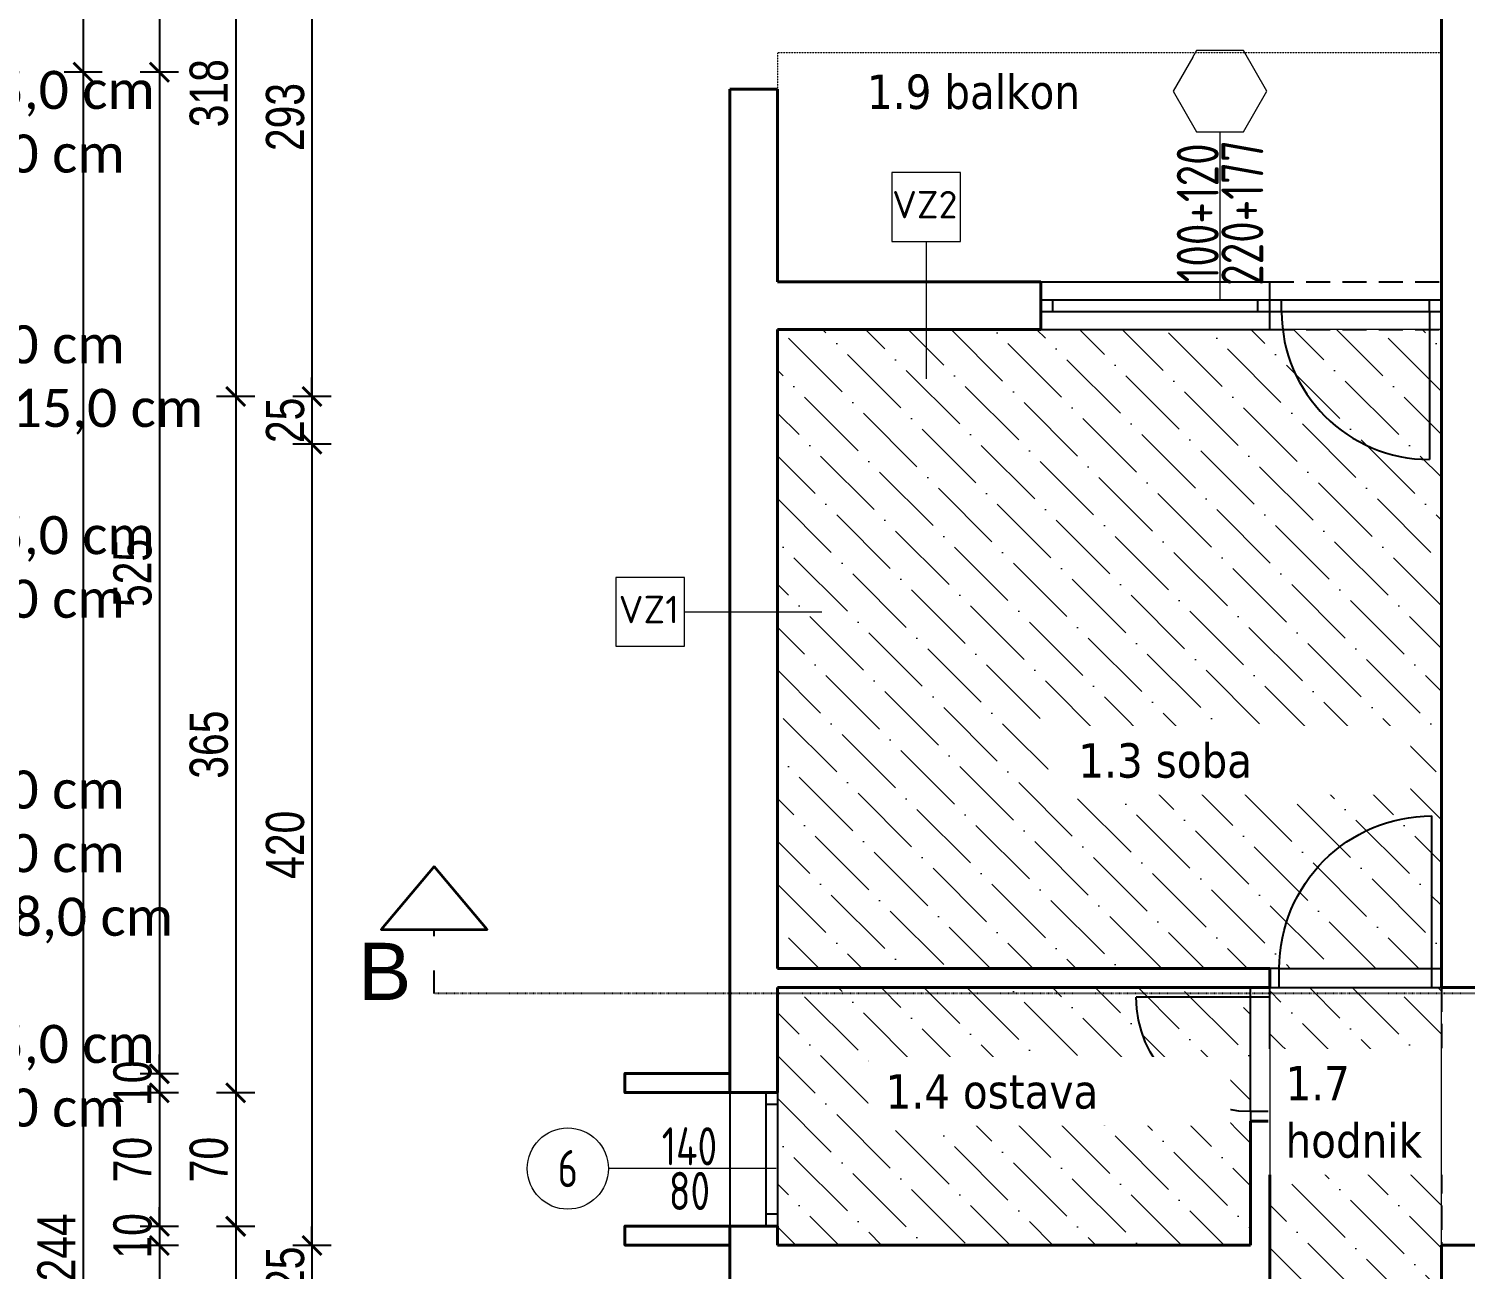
# Model space of a CAD drawing. Header units: millimetres. Extents: x 195897 to 285417, y -229751 to -116129.
# Drawn here: x 226474 to 227227, y -222803 to -222152 of the extents above; entities that cross this region are included whole.
import ezdxf
from ezdxf.enums import TextEntityAlignment as Align

# ---------------------------------------------------------------- set-up
doc = ezdxf.new("R2010")
doc.units = ezdxf.units.MM
doc.header["$PDMODE"] = 2
for name, pattern in [('ACAD_ISO03W100', [30, 12, -18]), ('HIDDEN', [0.375, 0.25, -0.125]), ('HIDDENX2', [19.05, 12.7, -6.35])]:
    doc.linetypes.add(name, pattern=pattern)
doc.layers.get('0').update_dxf_attribs({"lineweight": 0})
doc.layers.get('Defpoints').update_dxf_attribs({"color": 250, "lineweight": 0})
for name, color, linetype, lineweight in [('05-podgled-tanko', 144, 'HIDDEN', 0), ('06-hatch_grijano', 30, 'Continuous', 0), ('07-kote', 70, 'Continuous', 9), ('09-oznaka stavke', 1, 'Continuous', 0), ('5-TX', 113, 'Continuous', 5), ('Kote', 1, 'Continuous', 15), ('TP_01 - 0.50', 1, 'Continuous', 40)]:
    doc.layers.add(name, color=color, linetype=linetype, lineweight=lineweight)
for name, color, linetype in [('TP_Hidden', 8, 'HIDDENX2'), ('TP_Otvori', 8, 'Continuous'), ('TP_Otvori.block', 8, 'Continuous'), ('zidovi', 1, 'Continuous')]:
    doc.layers.add(name, color=color, linetype=linetype)
doc.styles.add('isocpeur', font='isocpeur.ttf')
doc.styles.add('OPIS', font='hrcom.shx', dxfattribs={"width": 0.8, "height": 20})
doc.styles.get("Standard").update_dxf_attribs({"font": 'arial.ttf', "height": 600})
doc.styles.add('tahoma10', font='tahoma.ttf', dxfattribs={"height": 2})
doc.styles.add('Tekst15', font='arial.ttf', dxfattribs={"height": 15})
doc.dimstyles.new('ISO-25', dxfattribs={"dimtxt": 20, "dimasz": 10, "dimexe": 10, "dimexo": 10, "dimgap": 4, "dimtad": 1, "dimdec": 0, "dimtxsty": 'OPIS', "dimblk": 'ARCHTICK', "dimcen": 10, "dimdle": 10, "dimadec": 0, "dimazin": 0, "dimtfac": 1, "dimtdec": 0, "dimtix": 1, "dimtmove": 0, "dimatfit": 3, "dimldrblk": 'ARCHTICK', "dimfxl": 10, "dimfxlon": 1, "dimarcsym": 0})

# ---------------------------------------------------------------- blocks, each defined once
blk = doc.blocks.new('*U658')
at = {"layer": 'TP_Otvori'}
for p, q in [((5, 0), (5, 60)), ((5, 0), (0, 0)), ((65, 0), (5, 0)), ((5, -10), (5, 0)), ((65, -10), (65, 0)), ((65, 0), (70, 0)), ((70, -10), (0, -10))]:
    blk.add_line(p, q, dxfattribs=at)
blk.add_arc((5, 0), 60, 0.00001, 90.00001, dxfattribs=at)
blk = doc.blocks.new('*U654')
at = {"layer": 'TP_Otvori'}
for p, q in [((5, 0), (5, 80)), ((5, 0), (0, 0)), ((85, 0), (5, 0)), ((5, -10), (5, 0)), ((85, -10), (85, 0)), ((85, 0), (90, 0)), ((90, -10), (0, -10))]:
    blk.add_line(p, q, dxfattribs=at)
blk.add_arc((5, 0), 80, 0.00001, 90.00001, dxfattribs=at)
blk = doc.blocks.new('_ArchTick')
at = {"color": 0, "linetype": 'ByBlock', "lineweight": 0, "const_width": 0.15}
blk.add_lwpolyline([(-0.5, -0.5), (0.5, 0.5)], dxfattribs=at)
blk = doc.blocks.new('*D1426')
at = {"layer": '07-kote', "color": 0, "linetype": 'Continuous', "lineweight": -2, "ltscale": 0.5, "transparency": 16777216}
for p, q in [((227004.44, -221468.16), (227004.44, -221448.16)), ((227214.44, -221468.16), (227214.44, -221448.16)), ((226994.44, -221458.16), (227224.44, -221458.16))]:
    blk.add_line(p, q, dxfattribs=at)
at = {"layer": 'Defpoints', "color": 0, "linetype": 'Continuous', "ltscale": 0.5, "transparency": 16777216}
for p in [(227214.44, -221458.16), (227214.44, -221847.78), (227004.44, -222345.17)]:
    blk.add_point(p, dxfattribs=at)
at = {"layer": '07-kote', "color": 0, "linetype": 'Continuous', "lineweight": -2, "ltscale": 0.5, "transparency": 16777216, "xscale": 10, "yscale": 10, "zscale": 10, "rotation": 180}
blk.add_blockref('_ArchTick', (227004.44, -221458.16), dxfattribs=at)
at = {"layer": '07-kote', "color": 0, "linetype": 'Continuous', "lineweight": -2, "ltscale": 0.5, "transparency": 16777216, "xscale": 10, "yscale": 10, "zscale": 10}
blk.add_blockref('_ArchTick', (227214.44, -221458.16), dxfattribs=at)
at = {"layer": '07-kote', "color": 0, "linetype": 'Continuous', "lineweight": 15, "ltscale": 0.5, "transparency": 16777216, "insert": (227109.44, -221444.16), "char_height": 20, "attachment_point": 5, "style": 'OPIS'}
blk.add_mtext('210', dxfattribs=at)
blk = doc.blocks.new('*D1526')
at = {"layer": '07-kote', "color": 0, "linetype": 'ByBlock', "lineweight": -2, "ltscale": 5, "transparency": 16777216}
for p, q in [((226622.36, -222042.17), (226622.36, -222355.17)), ((226632.36, -222052.17), (226612.36, -222052.17)), ((226632.36, -222345.17), (226612.36, -222345.17))]:
    blk.add_line(p, q, dxfattribs=at)
at = {"layer": 'Defpoints', "color": 0, "linetype": 'ByBlock', "ltscale": 5, "transparency": 16777216}
for p in [(227333.44, -222052.17), (226622.36, -222345.17), (226935.44, -222345.17)]:
    blk.add_point(p, dxfattribs=at)
at = {"layer": '07-kote', "color": 0, "linetype": 'ByBlock', "lineweight": -2, "ltscale": 5, "transparency": 16777216, "xscale": 10, "yscale": 10, "zscale": 10}
for p, rotation in [((226622.36, -222052.17), 90), ((226622.36, -222345.17), 270)]:
    blk.add_blockref('_ArchTick', p, dxfattribs=dict(at, rotation=rotation))
at = {"layer": '07-kote', "color": 0, "linetype": 'ByBlock', "ltscale": 5, "transparency": 16777216, "insert": (226608.36, -222198.67), "char_height": 20, "attachment_point": 5, "rotation": 90, "style": 'OPIS'}
blk.add_mtext('293', dxfattribs=at)
blk = doc.blocks.new('*D1527')
at = {"layer": '07-kote', "color": 0, "linetype": 'ByBlock', "lineweight": -2, "ltscale": 5, "transparency": 16777216}
for p, q in [((226622.36, -222345.17), (226622.36, -222335.17)), ((226632.36, -222345.17), (226612.36, -222345.17)), ((226622.36, -222345.17), (226622.36, -222370.17)), ((226632.36, -222370.17), (226612.36, -222370.17)), ((226622.36, -222370.17), (226622.36, -222380.17))]:
    blk.add_line(p, q, dxfattribs=at)
at = {"layer": 'Defpoints', "color": 0, "linetype": 'ByBlock', "ltscale": 5, "transparency": 16777216}
for p in [(226935.44, -222345.17), (226622.36, -222370.17), (226935.44, -222370.17)]:
    blk.add_point(p, dxfattribs=at)
at = {"layer": '07-kote', "color": 0, "linetype": 'ByBlock', "lineweight": -2, "ltscale": 5, "transparency": 16777216, "xscale": 10, "yscale": 10, "zscale": 10}
for p, rotation in [((226622.36, -222345.17), 270), ((226622.36, -222370.17), 90)]:
    blk.add_blockref('_ArchTick', p, dxfattribs=dict(at, rotation=rotation))
at = {"layer": '07-kote', "color": 0, "linetype": 'ByBlock', "ltscale": 5, "transparency": 16777216, "insert": (226608.36, -222357.67), "char_height": 20, "attachment_point": 5, "rotation": 90, "style": 'OPIS'}
blk.add_mtext('25', dxfattribs=at)
blk = doc.blocks.new('*D1528')
at = {"layer": '07-kote', "color": 0, "linetype": 'ByBlock', "lineweight": -2, "ltscale": 5, "transparency": 16777216}
for p, q in [((226622.36, -222360.17), (226622.36, -222800.17)), ((226632.36, -222370.17), (226612.36, -222370.17)), ((226632.36, -222790.17), (226612.36, -222790.17))]:
    blk.add_line(p, q, dxfattribs=at)
at = {"layer": 'Defpoints', "color": 0, "linetype": 'ByBlock', "ltscale": 5, "transparency": 16777216}
for p in [(226935.44, -222370.17), (226622.36, -222790.17), (226990.44, -222790.17)]:
    blk.add_point(p, dxfattribs=at)
at = {"layer": '07-kote', "color": 0, "linetype": 'ByBlock', "lineweight": -2, "ltscale": 5, "transparency": 16777216, "xscale": 10, "yscale": 10, "zscale": 10}
for p, rotation in [((226622.36, -222370.17), 90), ((226622.36, -222790.17), 270)]:
    blk.add_blockref('_ArchTick', p, dxfattribs=dict(at, rotation=rotation))
at = {"layer": '07-kote', "color": 0, "linetype": 'ByBlock', "ltscale": 5, "transparency": 16777216, "insert": (226608.36, -222580.17), "char_height": 20, "attachment_point": 5, "rotation": 90, "style": 'OPIS'}
blk.add_mtext('420', dxfattribs=at)
blk = doc.blocks.new('*D1529')
at = {"layer": '07-kote', "color": 0, "linetype": 'ByBlock', "lineweight": -2, "ltscale": 5, "transparency": 16777216}
for p, q in [((226622.36, -222790.17), (226622.36, -222780.17)), ((226632.36, -222790.17), (226612.36, -222790.17)), ((226622.36, -222790.17), (226622.36, -222815.17)), ((226632.36, -222815.17), (226612.36, -222815.17)), ((226622.36, -222815.17), (226622.36, -222825.17))]:
    blk.add_line(p, q, dxfattribs=at)
at = {"layer": 'Defpoints', "color": 0, "linetype": 'ByBlock', "ltscale": 5, "transparency": 16777216}
for p in [(226990.44, -222790.17), (226622.36, -222815.17), (226990.44, -222815.17)]:
    blk.add_point(p, dxfattribs=at)
at = {"layer": '07-kote', "color": 0, "linetype": 'ByBlock', "lineweight": -2, "ltscale": 5, "transparency": 16777216, "xscale": 10, "yscale": 10, "zscale": 10}
for p, rotation in [((226622.36, -222790.17), 270), ((226622.36, -222815.17), 90)]:
    blk.add_blockref('_ArchTick', p, dxfattribs=dict(at, rotation=rotation))
at = {"layer": '07-kote', "color": 0, "linetype": 'ByBlock', "ltscale": 5, "transparency": 16777216, "insert": (226608.36, -222802.67), "char_height": 20, "attachment_point": 5, "rotation": 90, "style": 'OPIS'}
blk.add_mtext('25', dxfattribs=at)
blk = doc.blocks.new('*D1538')
at = {"layer": '07-kote', "color": 0, "linetype": 'ByBlock', "lineweight": -2, "ltscale": 5, "transparency": 16777216}
for p, q in [((226582.36, -222017.17), (226582.36, -222355.17)), ((226592.36, -222027.17), (226572.36, -222027.17)), ((226592.36, -222345.17), (226572.36, -222345.17))]:
    blk.add_line(p, q, dxfattribs=at)
at = {"layer": 'Defpoints', "color": 0, "linetype": 'ByBlock', "ltscale": 5, "transparency": 16777216}
for p in [(227239.44, -222027.17), (226582.36, -222345.17), (226935.44, -222345.17)]:
    blk.add_point(p, dxfattribs=at)
at = {"layer": '07-kote', "color": 0, "linetype": 'ByBlock', "lineweight": -2, "ltscale": 5, "transparency": 16777216, "xscale": 10, "yscale": 10, "zscale": 10}
for p, rotation in [((226582.36, -222027.17), 90), ((226582.36, -222345.17), 270)]:
    blk.add_blockref('_ArchTick', p, dxfattribs=dict(at, rotation=rotation))
at = {"layer": '07-kote', "color": 0, "linetype": 'ByBlock', "ltscale": 5, "transparency": 16777216, "insert": (226568.36, -222186.17), "char_height": 20, "attachment_point": 5, "rotation": 90, "style": 'OPIS'}
blk.add_mtext('318', dxfattribs=at)
blk = doc.blocks.new('*D1539')
at = {"layer": '07-kote', "color": 0, "linetype": 'ByBlock', "lineweight": -2, "ltscale": 5, "transparency": 16777216}
for p, q in [((226582.36, -222335.17), (226582.36, -222720.17)), ((226592.36, -222345.17), (226572.36, -222345.17)), ((226592.36, -222710.17), (226572.36, -222710.17))]:
    blk.add_line(p, q, dxfattribs=at)
at = {"layer": 'Defpoints', "color": 0, "linetype": 'ByBlock', "ltscale": 5, "transparency": 16777216}
for p in [(226935.44, -222345.17), (226582.36, -222710.17), (226866.44, -222710.17)]:
    blk.add_point(p, dxfattribs=at)
at = {"layer": '07-kote', "color": 0, "linetype": 'ByBlock', "lineweight": -2, "ltscale": 5, "transparency": 16777216, "xscale": 10, "yscale": 10, "zscale": 10}
for p, rotation in [((226582.36, -222345.17), 90), ((226582.36, -222710.17), 270)]:
    blk.add_blockref('_ArchTick', p, dxfattribs=dict(at, rotation=rotation))
at = {"layer": '07-kote', "color": 0, "linetype": 'ByBlock', "ltscale": 5, "transparency": 16777216, "insert": (226568.36, -222527.67), "char_height": 20, "attachment_point": 5, "rotation": 90, "style": 'OPIS'}
blk.add_mtext('365', dxfattribs=at)
blk = doc.blocks.new('*D1540')
at = {"layer": '07-kote', "color": 0, "linetype": 'ByBlock', "lineweight": -2, "ltscale": 5, "transparency": 16777216}
for p, q in [((226582.36, -222700.17), (226582.36, -222790.17)), ((226592.36, -222710.17), (226572.36, -222710.17)), ((226592.36, -222780.17), (226572.36, -222780.17))]:
    blk.add_line(p, q, dxfattribs=at)
at = {"layer": 'Defpoints', "color": 0, "linetype": 'ByBlock', "ltscale": 5, "transparency": 16777216}
for p in [(226866.44, -222710.17), (226582.36, -222780.17), (226866.44, -222780.17)]:
    blk.add_point(p, dxfattribs=at)
at = {"layer": '07-kote', "color": 0, "linetype": 'ByBlock', "lineweight": -2, "ltscale": 5, "transparency": 16777216, "xscale": 10, "yscale": 10, "zscale": 10}
for p, rotation in [((226582.36, -222710.17), 90), ((226582.36, -222780.17), 270)]:
    blk.add_blockref('_ArchTick', p, dxfattribs=dict(at, rotation=rotation))
at = {"layer": '07-kote', "color": 0, "linetype": 'ByBlock', "ltscale": 5, "transparency": 16777216, "insert": (226568.36, -222745.17), "char_height": 20, "attachment_point": 5, "rotation": 90, "style": 'OPIS'}
blk.add_mtext('70', dxfattribs=at)
blk = doc.blocks.new('*D1541')
at = {"layer": '07-kote', "color": 0, "linetype": 'ByBlock', "lineweight": -2, "ltscale": 5, "transparency": 16777216}
for p, q in [((226582.36, -222770.17), (226582.36, -222923.17)), ((226592.36, -222780.17), (226572.36, -222780.17)), ((226592.36, -222913.17), (226572.36, -222913.17))]:
    blk.add_line(p, q, dxfattribs=at)
at = {"layer": 'Defpoints', "color": 0, "linetype": 'ByBlock', "ltscale": 5, "transparency": 16777216}
for p in [(226866.44, -222780.17), (226582.36, -222913.17), (226866.44, -222913.17)]:
    blk.add_point(p, dxfattribs=at)
at = {"layer": '07-kote', "color": 0, "linetype": 'ByBlock', "lineweight": -2, "ltscale": 5, "transparency": 16777216, "xscale": 10, "yscale": 10, "zscale": 10}
for p, rotation in [((226582.36, -222780.17), 90), ((226582.36, -222913.17), 270)]:
    blk.add_blockref('_ArchTick', p, dxfattribs=dict(at, rotation=rotation))
at = {"layer": '07-kote', "color": 0, "linetype": 'ByBlock', "ltscale": 5, "transparency": 16777216, "insert": (226568.36, -222846.67), "char_height": 20, "attachment_point": 5, "rotation": 90, "style": 'OPIS'}
blk.add_mtext('133', dxfattribs=at)
blk = doc.blocks.new('*D1549')
at = {"layer": '07-kote', "color": 0, "linetype": 'ByBlock', "lineweight": -2, "ltscale": 5, "transparency": 16777216}
for p, q in [((226542.36, -221970.17), (226542.36, -222185.17)), ((226552.36, -221980.17), (226532.36, -221980.17)), ((226552.36, -222175.17), (226532.36, -222175.17))]:
    blk.add_line(p, q, dxfattribs=at)
at = {"layer": 'Defpoints', "color": 0, "linetype": 'ByBlock', "ltscale": 5, "transparency": 16777216}
for p in [(227214.44, -221980.17), (226542.36, -222175.17), (226841.44, -222175.17)]:
    blk.add_point(p, dxfattribs=at)
at = {"layer": '07-kote', "color": 0, "linetype": 'ByBlock', "lineweight": -2, "ltscale": 5, "transparency": 16777216, "xscale": 10, "yscale": 10, "zscale": 10}
for p, rotation in [((226542.36, -221980.17), 90), ((226542.36, -222175.17), 270)]:
    blk.add_blockref('_ArchTick', p, dxfattribs=dict(at, rotation=rotation))
at = {"layer": '07-kote', "color": 0, "linetype": 'ByBlock', "ltscale": 5, "transparency": 16777216, "insert": (226528.36, -222077.67), "char_height": 20, "attachment_point": 5, "rotation": 90, "style": 'OPIS'}
blk.add_mtext('195', dxfattribs=at)
blk = doc.blocks.new('*D1550')
at = {"layer": '07-kote', "color": 0, "linetype": 'ByBlock', "lineweight": -2, "ltscale": 5, "transparency": 16777216}
for p, q in [((226542.36, -222165.17), (226542.36, -222710.17)), ((226552.36, -222175.17), (226532.36, -222175.17)), ((226552.36, -222700.17), (226532.36, -222700.17))]:
    blk.add_line(p, q, dxfattribs=at)
at = {"layer": 'Defpoints', "color": 0, "linetype": 'ByBlock', "ltscale": 5, "transparency": 16777216}
for p in [(226841.44, -222175.17), (226542.36, -222700.17), (226786.44, -222700.17)]:
    blk.add_point(p, dxfattribs=at)
at = {"layer": '07-kote', "color": 0, "linetype": 'ByBlock', "lineweight": -2, "ltscale": 5, "transparency": 16777216, "xscale": 10, "yscale": 10, "zscale": 10}
for p, rotation in [((226542.36, -222175.17), 90), ((226542.36, -222700.17), 270)]:
    blk.add_blockref('_ArchTick', p, dxfattribs=dict(at, rotation=rotation))
at = {"layer": '07-kote', "color": 0, "linetype": 'ByBlock', "ltscale": 5, "transparency": 16777216, "insert": (226528.36, -222437.67), "char_height": 20, "attachment_point": 5, "rotation": 90, "style": 'OPIS'}
blk.add_mtext('525', dxfattribs=at)
blk = doc.blocks.new('*D1551')
at = {"layer": '07-kote', "color": 0, "linetype": 'ByBlock', "lineweight": -2, "ltscale": 5, "transparency": 16777216}
for p, q in [((226542.36, -222700.17), (226542.36, -222690.17)), ((226552.36, -222700.17), (226532.36, -222700.17)), ((226542.36, -222700.17), (226542.36, -222710.17)), ((226552.36, -222710.17), (226532.36, -222710.17)), ((226542.36, -222710.17), (226542.36, -222720.17))]:
    blk.add_line(p, q, dxfattribs=at)
at = {"layer": 'Defpoints', "color": 0, "linetype": 'ByBlock', "ltscale": 5, "transparency": 16777216}
for p in [(226786.44, -222700.17), (226542.36, -222710.17), (226786.44, -222710.17)]:
    blk.add_point(p, dxfattribs=at)
at = {"layer": '07-kote', "color": 0, "linetype": 'ByBlock', "lineweight": -2, "ltscale": 5, "transparency": 16777216, "xscale": 10, "yscale": 10, "zscale": 10}
for p, rotation in [((226542.36, -222700.17), 270), ((226542.36, -222710.17), 90)]:
    blk.add_blockref('_ArchTick', p, dxfattribs=dict(at, rotation=rotation))
at = {"layer": '07-kote', "color": 0, "linetype": 'ByBlock', "ltscale": 5, "transparency": 16777216, "insert": (226528.36, -222705.17), "char_height": 20, "attachment_point": 5, "rotation": 90, "style": 'OPIS'}
blk.add_mtext('10', dxfattribs=at)
blk = doc.blocks.new('*D1552')
at = {"layer": '07-kote', "color": 0, "linetype": 'ByBlock', "lineweight": -2, "ltscale": 5, "transparency": 16777216}
for p, q in [((226542.36, -222700.17), (226542.36, -222790.17)), ((226552.36, -222710.17), (226532.36, -222710.17)), ((226552.36, -222780.17), (226532.36, -222780.17))]:
    blk.add_line(p, q, dxfattribs=at)
at = {"layer": 'Defpoints', "color": 0, "linetype": 'ByBlock', "ltscale": 5, "transparency": 16777216}
for p in [(226786.44, -222710.17), (226542.36, -222780.17), (226786.44, -222780.17)]:
    blk.add_point(p, dxfattribs=at)
at = {"layer": '07-kote', "color": 0, "linetype": 'ByBlock', "lineweight": -2, "ltscale": 5, "transparency": 16777216, "xscale": 10, "yscale": 10, "zscale": 10}
for p, rotation in [((226542.36, -222710.17), 90), ((226542.36, -222780.17), 270)]:
    blk.add_blockref('_ArchTick', p, dxfattribs=dict(at, rotation=rotation))
at = {"layer": '07-kote', "color": 0, "linetype": 'ByBlock', "ltscale": 5, "transparency": 16777216, "insert": (226528.36, -222745.17), "char_height": 20, "attachment_point": 5, "rotation": 90, "style": 'OPIS'}
blk.add_mtext('70', dxfattribs=at)
blk = doc.blocks.new('*D1553')
at = {"layer": '07-kote', "color": 0, "linetype": 'ByBlock', "lineweight": -2, "ltscale": 5, "transparency": 16777216}
for p, q in [((226542.36, -222780.17), (226542.36, -222770.17)), ((226552.36, -222780.17), (226532.36, -222780.17)), ((226542.36, -222780.17), (226542.36, -222790.17)), ((226552.36, -222790.17), (226532.36, -222790.17)), ((226542.36, -222790.17), (226542.36, -222800.17))]:
    blk.add_line(p, q, dxfattribs=at)
at = {"layer": 'Defpoints', "color": 0, "linetype": 'ByBlock', "ltscale": 5, "transparency": 16777216}
for p in [(226786.44, -222780.17), (226542.36, -222790.17), (226786.44, -222790.17)]:
    blk.add_point(p, dxfattribs=at)
at = {"layer": '07-kote', "color": 0, "linetype": 'ByBlock', "lineweight": -2, "ltscale": 5, "transparency": 16777216, "xscale": 10, "yscale": 10, "zscale": 10}
for p, rotation in [((226542.36, -222780.17), 270), ((226542.36, -222790.17), 90)]:
    blk.add_blockref('_ArchTick', p, dxfattribs=dict(at, rotation=rotation))
at = {"layer": '07-kote', "color": 0, "linetype": 'ByBlock', "ltscale": 5, "transparency": 16777216, "insert": (226528.36, -222785.17), "char_height": 20, "attachment_point": 5, "rotation": 90, "style": 'OPIS'}
blk.add_mtext('10', dxfattribs=at)
blk = doc.blocks.new('*D1554')
at = {"layer": '07-kote', "color": 0, "linetype": 'ByBlock', "lineweight": -2, "ltscale": 5, "transparency": 16777216}
for p, q in [((226542.36, -222780.17), (226542.36, -222913.17)), ((226552.36, -222790.17), (226532.36, -222790.17)), ((226552.36, -222903.17), (226532.36, -222903.17))]:
    blk.add_line(p, q, dxfattribs=at)
at = {"layer": 'Defpoints', "color": 0, "linetype": 'ByBlock', "ltscale": 5, "transparency": 16777216}
for p in [(226786.44, -222790.17), (226542.36, -222903.17), (226786.44, -222903.17)]:
    blk.add_point(p, dxfattribs=at)
at = {"layer": '07-kote', "color": 0, "linetype": 'ByBlock', "lineweight": -2, "ltscale": 5, "transparency": 16777216, "xscale": 10, "yscale": 10, "zscale": 10}
for p, rotation in [((226542.36, -222790.17), 90), ((226542.36, -222903.17), 270)]:
    blk.add_blockref('_ArchTick', p, dxfattribs=dict(at, rotation=rotation))
at = {"layer": '07-kote', "color": 0, "linetype": 'ByBlock', "ltscale": 5, "transparency": 16777216, "insert": (226528.36, -222846.67), "char_height": 20, "attachment_point": 5, "rotation": 90, "style": 'OPIS'}
blk.add_mtext('113', dxfattribs=at)
blk = doc.blocks.new('*D1561')
at = {"layer": '07-kote', "color": 0, "linetype": 'ByBlock', "lineweight": -2, "ltscale": 5, "transparency": 16777216}
for p, q in [((226502.36, -221664.17), (226502.36, -222185.17)), ((226512.36, -221674.17), (226492.36, -221674.17)), ((226512.36, -222175.17), (226492.36, -222175.17))]:
    blk.add_line(p, q, dxfattribs=at)
at = {"layer": 'Defpoints', "color": 0, "linetype": 'ByBlock', "ltscale": 5, "transparency": 16777216}
for p in [(227587.44, -221674.17), (226502.36, -222175.17), (226841.44, -222175.17)]:
    blk.add_point(p, dxfattribs=at)
at = {"layer": '07-kote', "color": 0, "linetype": 'ByBlock', "lineweight": -2, "ltscale": 5, "transparency": 16777216, "xscale": 10, "yscale": 10, "zscale": 10}
for p, rotation in [((226502.36, -221674.17), 90), ((226502.36, -222175.17), 270)]:
    blk.add_blockref('_ArchTick', p, dxfattribs=dict(at, rotation=rotation))
at = {"layer": '07-kote', "color": 0, "linetype": 'ByBlock', "ltscale": 5, "transparency": 16777216, "insert": (226488.36, -221924.67), "char_height": 20, "attachment_point": 5, "rotation": 90, "style": 'OPIS'}
blk.add_mtext('501', dxfattribs=at)
blk = doc.blocks.new('*D1562')
at = {"layer": '07-kote', "color": 0, "linetype": 'ByBlock', "lineweight": -2, "ltscale": 5, "transparency": 16777216}
for p, q in [((226502.36, -222165.17), (226502.36, -223429.17)), ((226512.36, -222175.17), (226492.36, -222175.17)), ((226512.36, -223419.17), (226492.36, -223419.17))]:
    blk.add_line(p, q, dxfattribs=at)
at = {"layer": 'Defpoints', "color": 0, "linetype": 'ByBlock', "ltscale": 5, "transparency": 16777216}
for p in [(226841.44, -222175.17), (226502.36, -223419.17), (226841.44, -223419.17)]:
    blk.add_point(p, dxfattribs=at)
at = {"layer": '07-kote', "color": 0, "linetype": 'ByBlock', "lineweight": -2, "ltscale": 5, "transparency": 16777216, "xscale": 10, "yscale": 10, "zscale": 10}
for p, rotation in [((226502.36, -222175.17), 90), ((226502.36, -223419.17), 270)]:
    blk.add_blockref('_ArchTick', p, dxfattribs=dict(at, rotation=rotation))
at = {"layer": '07-kote', "color": 0, "linetype": 'ByBlock', "ltscale": 5, "transparency": 16777216, "insert": (226488.36, -222797.17), "char_height": 20, "attachment_point": 5, "rotation": 90, "style": 'OPIS'}
blk.add_mtext('1244', dxfattribs=at)
blk = doc.blocks.new('*D1455')
at = {"layer": '07-kote', "color": 0, "linetype": 'ByBlock', "lineweight": -2, "ltscale": 5, "transparency": 16777216}
for p, q in [((226786.44, -221468.16), (226786.44, -221448.16)), ((226841.44, -221468.16), (226841.44, -221448.16)), ((226776.44, -221458.16), (226851.44, -221458.16))]:
    blk.add_line(p, q, dxfattribs=at)
at = {"layer": 'Defpoints', "color": 0, "linetype": 'ByBlock', "ltscale": 5, "transparency": 16777216}
for p in [(226841.44, -221458.16), (226786.44, -222700.17), (226841.44, -222700.17)]:
    blk.add_point(p, dxfattribs=at)
at = {"layer": '07-kote', "color": 0, "linetype": 'ByBlock', "lineweight": -2, "ltscale": 5, "transparency": 16777216, "xscale": 10, "yscale": 10, "zscale": 10, "rotation": 180}
blk.add_blockref('_ArchTick', (226786.44, -221458.16), dxfattribs=at)
at = {"layer": '07-kote', "color": 0, "linetype": 'ByBlock', "lineweight": -2, "ltscale": 5, "transparency": 16777216, "xscale": 10, "yscale": 10, "zscale": 10}
blk.add_blockref('_ArchTick', (226841.44, -221458.16), dxfattribs=at)
at = {"layer": '07-kote', "color": 0, "linetype": 'ByBlock', "ltscale": 5, "transparency": 16777216, "insert": (226813.94, -221444.16), "char_height": 20, "attachment_point": 5, "style": 'OPIS'}
blk.add_mtext('55', dxfattribs=at)
blk = doc.blocks.new('*U649')
at = {"ltscale": 0.1}
blk.add_line((-0.125, 0.375), (-0.625, 0.375), dxfattribs=at)
blk.add_lwpolyline([(0.125, 0.5), (0.125, 0.25), (-0.125, 0.25), (-0.125, 0.5)], close=True, dxfattribs=at)
at = {"style": 'isocpeur'}
blk.add_attdef('sl', text='', height=0.1, dxfattribs=at).set_placement((0.005, 0.3336), align=Align.CENTER)
blk = doc.blocks.new('*U64')
at = {"ltscale": 0.1}
blk.add_line((0, 0.25), (0, -0.25), dxfattribs=at)
blk.add_lwpolyline([(-0.125, 0.5), (0.125, 0.5), (0.125, 0.25), (-0.125, 0.25)], close=True, dxfattribs=at)
at = {"style": 'isocpeur'}
blk.add_attdef('sl', text='', height=0.1, dxfattribs=at).set_placement((0.005, 0.3336), align=Align.CENTER)
blk = doc.blocks.new('*U1884')
blk.add_lwpolyline([(0, 31.05), (0, -59.18)])
blk.add_circle((0, -81.02), 21.84)
at = {"style": 'isocpeur', "width": 0.75}
for tag, p in [('SIR', (-12, -15.62)), ('VIS', (12, -15.62))]:
    blk.add_attdef(tag, text='', height=15, rotation=90, dxfattribs=at).set_placement(p, align=Align.MIDDLE)
blk.add_attdef('BR', text='', height=20, rotation=90, dxfattribs=at).set_placement((0, -81.02), align=Align.MIDDLE_CENTER)
blk = doc.blocks.new('*U1891')
blk.add_lwpolyline([(0, 31.05), (0, -59.18)])
blk.add_lwpolyline([(-12.61, -59.18), (-25.22, -81.02), (-12.61, -102.86), (12.61, -102.86), (25.22, -81.02), (12.61, -59.18)], close=True)
at = {"style": 'isocpeur', "width": 0.75}
for tag, p in [('VIS', (-12, -15.62)), ('SIR', (12, -15.62))]:
    blk.add_attdef(tag, text='', height=15, rotation=270, dxfattribs=at).set_placement(p, align=Align.MIDDLE)
blk.add_attdef('BR', text='', height=20, rotation=180, dxfattribs=at).set_placement((0, -81.02), align=Align.MIDDLE_CENTER)

msp = doc.modelspace()

# ---------------------------------------------------------------- hatches: boundary and pattern name
at = {"layer": '06-hatch_grijano'}
h = msp.add_hatch(dxfattribs=at)
h.set_pattern_fill('ANSI36', color=256, scale=5, angle=270, style=0)
h.paths.add_polyline_path([(226866.44, -222645.03), (227214.44, -222645.03), (227214.44, -222310.03), (226866.44, -222310.03)])
h.paths.add_polyline_path([(227012.86, -222555.36), (227123.03, -222555.36), (227123.03, -222516.48), (227012.86, -222516.48)], flags=24)
h = msp.add_hatch(dxfattribs=at)
h.set_pattern_fill('ANSI36', color=256, scale=5, angle=270, style=0)
h.paths.add_polyline_path([(226866.44, -222790.03), (227114.44, -222790.03), (227114.44, -222655.03), (226866.44, -222655.03)])
h.paths.add_polyline_path([(226915.83, -222728.09), (227038.19, -222728.09), (227038.19, -222689.21), (226915.83, -222689.21)], flags=24)
h = msp.add_hatch(dxfattribs=at)
h.set_pattern_fill('ANSI36', color=256, scale=5, angle=270, style=0)
h.paths.add_polyline_path([(227124.44, -222993.03), (227214.44, -222993.03), (227214.44, -222655.03), (227124.44, -222655.03)])
h.paths.add_polyline_path([(227125.46, -222754.62), (227208.78, -222754.62), (227208.78, -222684.92), (227125.46, -222684.92)], flags=24)

# ---------------------------------------------------------------- linework, layer by layer
at = {"layer": '05-podgled-tanko'}
for p, q in [((227214.44, -222165.03), (226866.44, -222165.03)), ((226866.44, -222165.03), (226866.44, -222184.03))]:
    msp.add_line(p, q, dxfattribs=at).dxf.unprotected_set("ltscale", 0)
at = {"layer": 'Defpoints', "linetype": 'ByBlock', "ltscale": 5}
for points in [[(226502.36, -223800.96), (226502.36, -221383.12)], [(226542.36, -223800.96), (226542.36, -221383.12)], [(226582.36, -223800.96), (226582.36, -221383.12)], [(226622.36, -223800.96), (226622.36, -221383.12)]]:
    msp.add_lwpolyline(points, dxfattribs=at)
at = {"layer": 'TP_01 - 0.50'}
for p, q in [((227214.44, -221989.03), (227214.44, -222425.03)), ((226841.44, -222184.03), (226841.44, -222710.03)), ((226866.44, -222184.03), (226841.44, -222184.03)), ((226866.44, -222184.03), (226866.44, -222285.03)), ((227004.44, -222285.03), (226866.44, -222285.03)), ((227004.44, -222285.03), (227004.44, -222310.03)), ((226866.44, -222310.03), (226866.44, -222645.03)), ((227004.44, -222310.03), (226866.44, -222310.03)), ((227214.44, -222425.03), (227214.44, -222655.03)), ((227124.44, -222645.03), (226866.44, -222645.03)), ((227124.44, -222645.03), (227124.44, -222655.03)), ((226866.44, -222655.03), (226866.44, -222710.03)), ((227124.44, -222655.03), (226866.44, -222655.03)), ((227214.44, -222655.03), (227239.44, -222655.03)), ((226866.44, -222710.03), (226841.44, -222710.03)), ((226866.44, -222710.03), (226841.44, -222710.03)), ((227114.44, -222790.03), (227114.44, -222725.03)), ((227124.44, -222725.03), (227114.44, -222725.03)), ((227124.44, -222903.03), (227124.44, -222725.03)), ((226841.44, -222780.03), (226841.44, -222913.03)), ((226866.44, -222780.03), (226841.44, -222780.03)), ((226866.44, -222780.03), (226841.44, -222780.03)), ((226866.44, -222780.03), (226866.44, -222790.03)), ((227114.44, -222790.03), (226866.44, -222790.03)), ((227587.44, -222790.03), (227214.44, -222790.03)), ((227214.44, -222790.03), (227214.44, -223444.03))]:
    msp.add_line(p, q, dxfattribs=at)
for points in [[(226841.44, -222710.03), (226786.44, -222710.03), (226786.44, -222700.03), (226841.44, -222700.03), (226841.44, -222710.03)], [(226841.44, -222790.03), (226786.44, -222790.03), (226786.44, -222780.03), (226841.44, -222780.03), (226841.44, -222790.03)]]:
    msp.add_lwpolyline(points, dxfattribs=at)
at = {"layer": 'TP_Hidden'}
for p, q in [((227124.44, -222285.03), (227214.44, -222285.03)), ((227124.44, -222310.03), (227214.44, -222310.03)), ((227214.44, -222655.03), (227214.44, -222790.03))]:
    msp.add_line(p, q, dxfattribs=at)
at = {"layer": 'TP_Otvori'}
for p, q in [((227004.44, -222285.03), (227124.44, -222285.03)), ((227124.44, -222310.03), (227124.44, -222285.03)), ((227004.44, -222294.41), (227124.44, -222294.41)), ((227004.44, -222300.66), (227124.44, -222300.66)), ((227010.69, -222300.66), (227010.69, -222294.41)), ((227118.19, -222300.66), (227118.19, -222294.41)), ((227124.44, -222294.41), (227214.44, -222294.41)), ((227124.44, -222300.66), (227214.44, -222300.66)), ((227130.69, -222300.66), (227130.69, -222294.41)), ((227208.19, -222300.66), (227208.19, -222294.41)), ((227208.19, -222300.66), (227208.19, -222378.16)), ((227004.44, -222310.03), (227124.44, -222310.03)), ((226841.44, -222710.03), (226841.44, -222780.03)), ((226860.19, -222710.03), (226860.19, -222780.03)), ((226866.44, -222710.03), (226866.44, -222780.03)), ((226866.44, -222710.03), (226866.44, -222780.03)), ((226866.44, -222716.28), (226860.19, -222716.28)), ((226866.44, -222773.78), (226860.19, -222773.78))]:
    msp.add_line(p, q, dxfattribs=at)
msp.add_arc((227208.19, -222300.66), 77.5, 180, 270, dxfattribs=at)
at = {"layer": 'zidovi', "linetype": 'ACAD_ISO03W100'}
msp.add_line((226686.44, -222658.09), (226686.44, -222624.57), dxfattribs=at)
at = {"layer": 'zidovi', "linetype": 'ACAD_ISO03W100', "ltscale": 0.02}
msp.add_line((229583.19, -222658.09), (226686.44, -222658.09), dxfattribs=at)
at = {"layer": 'zidovi', "lineweight": 35}
msp.add_lwpolyline([(226686.44, -222591.61), (226658.67, -222624.57), (226714.2, -222624.57), (226686.44, -222591.61)], dxfattribs=at)

# ---------------------------------------------------------------- block references
at = {"layer": '09-oznaka stavke', "linetype": 'HIDDEN', "ltscale": 50}
ref = msp.add_blockref('*U1884', (226835.46, -222749.89), dxfattribs=dict(at, xscale=0.9750000000000001, yscale=0.9750000000000001, zscale=0.9750000000000001, rotation=270.001792447739))
ref.add_attrib('SIR', '140', dxfattribs={"layer": '0', "height": 20, "rotation": 0.00179, "style": 'isocpeur', "width": 0.75}).set_placement((226820.23, -222738.19), align=Align.MIDDLE)
ref.add_attrib('VIS', '80', dxfattribs={"layer": '0', "height": 20, "rotation": 0.00179, "style": 'isocpeur', "width": 0.75}).set_placement((226820.23, -222761.59), align=Align.MIDDLE)
ref.add_attrib('BR', '6', dxfattribs={"layer": '0', "height": 19.5, "rotation": 0.00179, "style": 'isocpeur', "width": 0.75}).set_placement((226756.47, -222749.9), align=Align.MIDDLE_CENTER)
at = {"layer": '5-TX'}
ref = msp.add_blockref('*U64', (226944.31, -222299.82), dxfattribs=dict(at, xscale=-144.0000000000024, yscale=144.0000000000024, zscale=144.0000000000024, rotation=0.0001386217754983932))
ref.add_attrib('sl', 'VZ2', dxfattribs={"layer": '0', "height": 14.4, "rotation": 0.00014, "style": 'isocpeur'}).set_placement((226943.58, -222251.78), align=Align.CENTER)
ref = msp.add_blockref('*U649', (226799.67, -222512.08), dxfattribs=dict(at, xscale=-144.0000000000024, yscale=144.0000000000024, zscale=144.0000000000024, rotation=0.0001386217754983932))
ref.add_attrib('sl', 'VZ1', dxfattribs={"layer": '0', "height": 14.4, "rotation": 0.00014, "style": 'isocpeur'}).set_placement((226798.95, -222464.04), align=Align.CENTER)
at = {"layer": 'TP_Otvori.block', "xscale": -1}
msp.add_blockref('*U654', (227214.44, -222645.03), dxfattribs=at)
at = {"layer": 'TP_Otvori.block', "xscale": -1, "rotation": 90}
msp.add_blockref('*U658', (227114.44, -222655.03), dxfattribs=at)

# ---------------------------------------------------------------- texts
at = {"color": 1}
note = msp.add_mtext_static_columns([''] * 3, width=766.8585, gutter_width=0, height=218.25, dxfattribs=dict(at, insert=(224300.01, -221207.6), char_height=20, attachment_point=1))
for column, words in zip([note] + note.columns.linked_columns, ['{\\fCalibri|b1|i0|c238|p34;\\L\\C256;VANJSKI ZIDOVI\\fCalibri|b0|i0|c238|p34;\\l\\P\\P\\fCalibri|b1|i0|c238|p34;\\L\\PVZ1 - Vanjski zid - armirani beton  20cm \\l\\P\\fCalibri|b0|i0|c238|p34;vapnena žbuka^I                        ^I^Id = 2,0 cm\\Parmirani beton^I^I^I^I^Id = 20,0 cm\\Pprodužna vapneno-cementna žbuka^I^Id = 3,0 cm\\fCalibri|b1|i0|c238|p34;\\L\\P\\PVZ1.1 - Vanjski zid podruma- arm. beton  20cm \\l\\P\\fCalibri|b0|i0|c238|p34;vapnena žbuka^I                        ^I^Id = 2,0 cm\\Parmirani beton^I^I^I^I^Id = 20,0 cm\\Pprodužna vapneno-cementna žbuka^I^Id = 3,0 cm\\fCalibri|b1|i0|c238|p34;\\L\\P\\PVZ1.2 - Vanjski zid neg. stubišta- arm. beton  20cm \\l\\P\\fCalibri|b0|i0|c238|p34;vapnena žbuka^I                        ^I^Id = 2,0 cm\\Parmirani beton^I^I^I^I^Id = 20,0 cm\\Pprodužna vapneno-cementna žbuka^I^Id = 3,0 cm\\fCalibri|b1|i0|c238|p34;\\L\\P\\PVZ2 - Vanjski zid -  blok opeka  19cm\\l \\L\\P\\fCalibri|b0|i0|c238|p34;\\lvapneno-cementna žbuka^I^I^Id = 2,0 cm\\Pblok opeka^I^I^I^I^I^Id = 19,0 cm\\Pprodužna vapneno-cementna žbuka^I^Id = 3,0 cm\\P\\P\\fCalibri|b1|i0|c238|p34;\\LSTROP IZNAD GRIJANOG PROSTORA\\P \\PMK1- Strop iznad vanjskog zraka\\l\\P\\fCalibri|b0|i0|c238|p34;završna podna obloga ^I^I^I^Id = 3,0 cm\\Parm. cem. estrih.^I^I^I^I^Id = 5,0 cm\\PEPS^I^I^I^I^I^I^Id = 3,0 cm\\Pbet. ploća^I^I^I^I^I^Id = 15,0 cm\\fCalibri|b1|i0|c238|p34;\\Pžbuka ^I^I^I^I^I^I\\fCalibri|b0|i0|c238|p34;d = 2,0 cm\\fCalibri|b1|i0|c238|p34;\\P\\L\\PMK2- Strop iznad negrijanog prostora\\l\\P\\fCalibri|b0|i0|c238|p34;završna podna obloga ^I^I^I^Id = 3,0 cm\\Parm. cem. estrih.^I^I^I^I^Id = 5,0 cm\\PEPS^I^I^I^I^I^I^Id = 3,0 cm\\Pbet. ploća^I^I^I^I^I^Id = 15,0 cm\\fCalibri|b1|i0|c238|p34;\\P\\P\\LRAVNI KROV\\P\\l \\P\\LRK1- Ravni krov \\P\\fCalibri|b0|i0|c238|p34;\\lhidroizolacija^I^I^I^I^Id = 2,0 cm\\Pbet. u padu^I^I^I^I^I^Id = 5-15,0 cm\\Pparna brana\\fCalibri|b1|i0|c238|p34;\\P\\fCalibri|b0|i0|c238|p34;arm.^Ibet. ploća^I^I^I^I^Id = 15,0 cm\\Pvapnena žbuka^I^I^I^I^Id = 1,0 cm\\P\\P\\fCalibri|b1|i0|c238|p34;\\LRK1.1- Ravni krov iznad neg.stubišta\\P\\fCalibri|b0|i0|c238|p34;\\lhidroizolacija^I^I^I^I^Id = 2,0 cm\\Pbet.^Iu padu^I^I^I^I^Id = 5-15,0 cm\\Pparna brana\\fCalibri|b1|i0|c238|p34;\\P\\fCalibri|b0|i0|c238|p34;arm.^Ibet. ploća^I^I^I^I^Id = 15,0 cm\\Pvapnena žbuka^I^I^I^I^Id = 2,0 cm\\fCalibri|b1|i0|c238|p34;\\P\\P\\LRK2- Ravni prohodni krov (balkon)\\P\\fCalibri|b0|i0|c238|p34;\\lbetonske pločice^I\\fCalibri|b1|i0|c238|p34;^I^I^I^I\\fCalibri|b0|i0|c238|p34;d = 3,0 cm\\fCalibri|b1|i0|c238|p34;\\P\\fCalibri|b0|i0|c238|p34;hidroizolacija^I^I^I^I^Id = 1,0 cm\\Pbet. u padu^I^I^I^I^I^Id = 5-8,0 cm\\Pparna brana\\fCalibri|b1|i0|c238|p34;\\P\\fCalibri|b0|i0|c238|p34;arm.^Ibet. ploća^I^I^I^I^Id = 15,0 cm\\Pvapnena žbuka^I^I^I^I^Id = 1,0 cm\\fCalibri|b1|i0|c238|p34;\\P\\P\\LPOD NA TLU\\P\\l\\P\\LPT1 - pod na tlu zapadnog ulaza\\P\\fCalibri|b0|i0|c238|p34;\\lzavršna podna obloga ^I^I^I^Id = 2,0 cm\\Parm. cem. estrih.^I^I^I^I^Id = 5,0 cm\\PPE folija\\Peksp. polistiren ^I^I^I^I^Id = 5,0 cm\\PH.I.\\Pdonja betonska obloga ^I^I^I^Id = 12,0 cm\\Pnasip drobjenca^I^I^I^I^Id = 30,0 cm\\P\\P}', '', '']):
    column.text = words
at = {"layer": 'Kote', "insert": (226646.46, -222631.53), "char_height": 30, "width": 9972.3862, "attachment_point": 1, "style": 'Tekst15'}
msp.add_mtext('\\A1;B', dxfattribs=at)

# ---------------------------------------------------------------- dimensions: what is measured, and where the dimension line sits
at = {"layer": '07-kote', "linetype": 'ByBlock', "ltscale": 5}
dim = msp.add_linear_dim(base=(226841.44, -221458.16), p1=(226786.44, -222700.17), p2=(226841.44, -222700.17), dimstyle='ISO-25', dxfattribs=at)
dim.commit()
dim.dimension.update_dxf_attribs({"geometry": '*D1455', "text_midpoint": (226813.94, -221444.16)})
for base, p1, p2, picture, middle in [((226502.36, -223419.17), (226841.44, -222175.17), (226841.44, -223419.17), '*D1562', (226488.36, -222797.17)), ((226542.36, -222700.17), (226841.44, -222175.17), (226786.44, -222700.17), '*D1550', (226528.36, -222437.67)), ((226622.36, -222370.17), (226935.44, -222345.17), (226935.44, -222370.17), '*D1527', (226608.36, -222357.67)), ((226542.36, -222710.17), (226786.44, -222700.17), (226786.44, -222710.17), '*D1551', (226528.36, -222705.17)), ((226542.36, -222780.17), (226786.44, -222710.17), (226786.44, -222780.17), '*D1552', (226528.36, -222745.17)), ((226582.36, -222780.17), (226866.44, -222710.17), (226866.44, -222780.17), '*D1540', (226568.36, -222745.17)), ((226542.36, -222790.17), (226786.44, -222780.17), (226786.44, -222790.17), '*D1553', (226528.36, -222785.17)), ((226582.36, -222913.17), (226866.44, -222780.17), (226866.44, -222913.17), '*D1541', (226568.36, -222846.67)), ((226542.36, -222903.17), (226786.44, -222790.17), (226786.44, -222903.17), '*D1554', (226528.36, -222846.67)), ((226622.36, -222815.17), (226990.44, -222790.17), (226990.44, -222815.17), '*D1529', (226608.36, -222802.67))]:
    dim = msp.add_linear_dim(base=base, p1=p1, p2=p2, angle=90, dimstyle='ISO-25', override={"dimtmove": 1}, dxfattribs=at)
    dim.commit()
    dim.dimension.update_dxf_attribs({"geometry": picture, "text_midpoint": middle})

# ---------------------------------------------------------------- next in the draw order: texts
at = {"layer": '07-kote', "linetype": 'ByBlock', "ltscale": 5, "char_height": 18, "attachment_point": 1, "style": 'tahoma10', "bg_fill": 2}
for s, heights, insert in [('1.9 balkon ', [2.54], (226913.32, -222176.39)), ('\\pt90; 1.3 soba ', [2.54], (227017.36, -222526.94)), ('\\pt90;1.4 ostava ', [2.54], (226923.07, -222700.41)), ('\\pt90;1.7 \\Phodnik ', [70.4], (227132.7, -222696.13))]:
    msp.add_mtext_dynamic_manual_height_columns(s, width=171.7931, gutter_width=10, heights=heights, dxfattribs=dict(at, insert=insert))

# ---------------------------------------------------------------- next in the draw order: linework, layer by layer
at = {"layer": '06-hatch_grijano', "linetype": 'ByBlock', "ltscale": 5}
for points in [[(226866.44, -222645.03), (227214.44, -222645.03), (227214.44, -222310.03), (226866.44, -222310.03)], [(226866.44, -222790.03), (227114.44, -222790.03), (227114.44, -222655.03), (226866.44, -222655.03)], [(227124.44, -222993.03), (227214.44, -222993.03), (227214.44, -222655.03), (227124.44, -222655.03)]]:
    msp.add_lwpolyline(points, close=True, dxfattribs=at)

# ---------------------------------------------------------------- next in the draw order: block references
at = {"layer": '09-oznaka stavke', "linetype": 'HIDDEN', "ltscale": 50}
ref = msp.add_blockref('*U1891', (227098.38, -222264.14), dxfattribs=dict(at, xscale=0.9750000000000001, yscale=0.9750000000000001, zscale=0.9750000000000001, rotation=180.0017924477389))
ref.add_attrib('SIR', '100+120', dxfattribs={"layer": '0', "height": 22, "rotation": 90.00179, "style": 'isocpeur', "width": 0.75}).set_placement((227086.68, -222248.91), align=Align.MIDDLE)
ref.add_attrib('VIS', '220+177', dxfattribs={"layer": '0', "height": 22, "rotation": 90.00179, "style": 'isocpeur', "width": 0.75}).set_placement((227110.08, -222248.91), align=Align.MIDDLE)

# ---------------------------------------------------------------- next in the draw order: dimensions: what is measured, and where the dimension line sits
at = {"layer": '07-kote', "linetype": 'Continuous', "lineweight": 15, "ltscale": 0.5}
dim = msp.add_linear_dim(base=(227214.44, -221458.16), p1=(227004.44, -222345.17), p2=(227214.44, -221847.78), dimstyle='ISO-25', override={"dimtmove": 1}, dxfattribs=at)
dim.commit()
dim.dimension.update_dxf_attribs({"geometry": '*D1426', "text_midpoint": (227109.44, -221444.16)})
at = {"layer": '07-kote', "linetype": 'ByBlock', "ltscale": 5}
dim = msp.add_linear_dim(base=(226502.36, -222175.17), p1=(227587.44, -221674.17), p2=(226841.44, -222175.17), angle=90, dimstyle='ISO-25', dxfattribs=at)
dim.commit()
dim.dimension.update_dxf_attribs({"geometry": '*D1561', "text_midpoint": (226488.36, -221924.67)})
for base, p1, p2, picture, middle in [((226542.36, -222175.17), (227214.44, -221980.17), (226841.44, -222175.17), '*D1549', (226528.36, -222077.67)), ((226582.36, -222345.17), (227239.44, -222027.17), (226935.44, -222345.17), '*D1538', (226568.36, -222186.17)), ((226622.36, -222345.17), (227333.44, -222052.17), (226935.44, -222345.17), '*D1526', (226608.36, -222198.67)), ((226582.36, -222710.17), (226935.44, -222345.17), (226866.44, -222710.17), '*D1539', (226568.36, -222527.67)), ((226622.36, -222790.17), (226935.44, -222370.17), (226990.44, -222790.17), '*D1528', (226608.36, -222580.17))]:
    dim = msp.add_linear_dim(base=base, p1=p1, p2=p2, angle=90, dimstyle='ISO-25', override={"dimtmove": 1}, dxfattribs=at)
    dim.commit()
    dim.dimension.update_dxf_attribs({"geometry": picture, "text_midpoint": middle})

doc.saveas('drawing.dxf')
